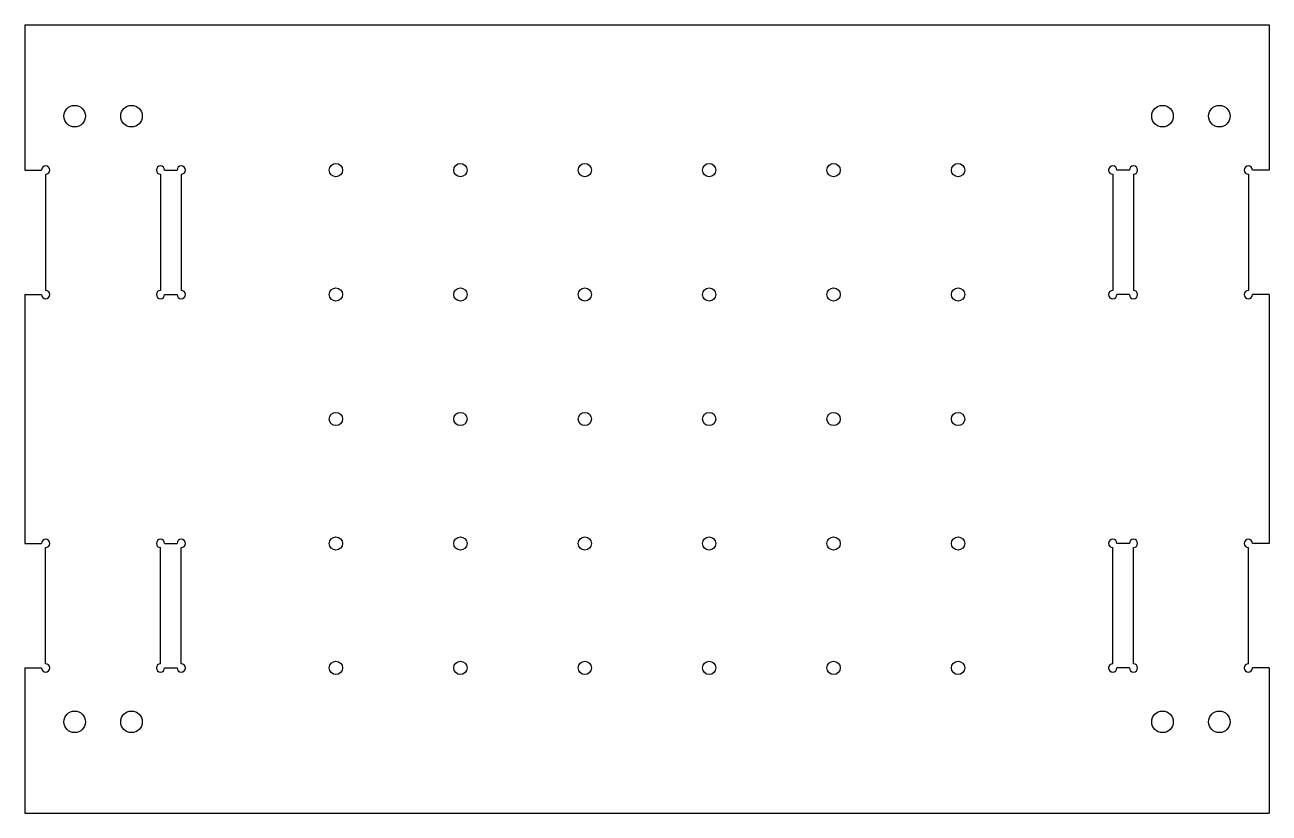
# Model space of a CAD drawing. Header units: millimetres. Extents: x 0 to 300, y -190 to 0.
import ezdxf

# ---------------------------------------------------------------- set-up
doc = ezdxf.new("R2010")
doc.units = ezdxf.units.MM

msp = doc.modelspace()

# ---------------------------------------------------------------- linework, layer by layer
at = {"color": 7, "linetype": 'Continuous', "lineweight": 25}
for p, q in [((0, 0), (0, -35)), ((0, 0), (300, 0)), ((300, 0), (300, -35)), ((0, -35), (4, -35)), ((5, -36), (5, -64)), ((32.7, -36), (32.7, -64)), ((33.7, -35), (36.7, -35)), ((37.7, -36), (37.7, -64)), ((262.3, -36), (262.3, -64)), ((266.3, -35), (263.3, -35)), ((267.3, -36), (267.3, -64)), ((295, -36), (295, -64)), ((300, -35), (296, -35)), ((0, -65), (0, -125)), ((0, -65), (4, -65)), ((33.7, -65), (36.7, -65)), ((266.3, -65), (263.3, -65)), ((300, -65), (296, -65)), ((300, -65), (300, -125)), ((0, -125), (4, -125)), ((5, -154), (5, -126)), ((32.7, -154), (32.7, -126)), ((33.7, -125), (36.7, -125)), ((37.7, -154), (37.7, -126)), ((262.3, -154), (262.3, -126)), ((266.3, -125), (263.3, -125)), ((267.3, -154), (267.3, -126)), ((295, -154), (295, -126)), ((300, -125), (296, -125)), ((0, -155), (0, -190)), ((0, -155), (4, -155)), ((33.7, -155), (36.7, -155)), ((266.3, -155), (263.3, -155)), ((300, -155), (296, -155)), ((300, -155), (300, -190)), ((0, -190), (300, -190))]:
    msp.add_line(p, q, dxfattribs=at)
for centre, radius in [((12, -22), 2.6), ((25.7, -22), 2.6), ((274.3, -22), 2.6), ((288, -22), 2.6), ((75, -35), 1.6), ((105, -35), 1.6), ((135, -35), 1.6), ((165, -35), 1.6), ((195, -35), 1.6), ((225, -35), 1.6), ((75, -65), 1.6), ((105, -65), 1.6), ((135, -65), 1.6), ((165, -65), 1.6), ((195, -65), 1.6), ((225, -65), 1.6), ((75, -95), 1.6), ((105, -95), 1.6), ((135, -95), 1.6), ((165, -95), 1.6), ((195, -95), 1.6), ((225, -95), 1.6), ((75, -125), 1.6), ((105, -125), 1.6), ((135, -125), 1.6), ((165, -125), 1.6), ((195, -125), 1.6), ((225, -125), 1.6), ((75, -155), 1.6), ((105, -155), 1.6), ((135, -155), 1.6), ((165, -155), 1.6), ((195, -155), 1.6), ((225, -155), 1.6), ((12, -168), 2.6), ((25.7, -168), 2.6), ((274.3, -168), 2.6), ((288, -168), 2.6)]:
    msp.add_circle(centre, radius, dxfattribs=at)
for centre, start, end in [((5, -35), 270, 180), ((32.7, -35), 0, 270), ((37.7, -35), 270, 180), ((262.3, -35), 0, 270), ((267.3, -35), 270, 180), ((295, -35), 0, 270), ((5, -65), 180, 90), ((32.7, -65), 90, 0), ((37.7, -65), 180, 90), ((262.3, -65), 90, 0), ((267.3, -65), 180, 90), ((295, -65), 90, 0), ((5, -125), 270, 180), ((32.7, -125), 0, 270), ((37.7, -125), 270, 180), ((262.3, -125), 0, 270), ((267.3, -125), 270, 180), ((295, -125), 0, 270), ((5, -155), 180, 90), ((32.7, -155), 90, 0), ((37.7, -155), 180, 90), ((262.3, -155), 90, 0), ((267.3, -155), 180, 90), ((295, -155), 90, 0)]:
    msp.add_arc(centre, 1, start, end, dxfattribs=at)

doc.saveas('drawing.dxf')
